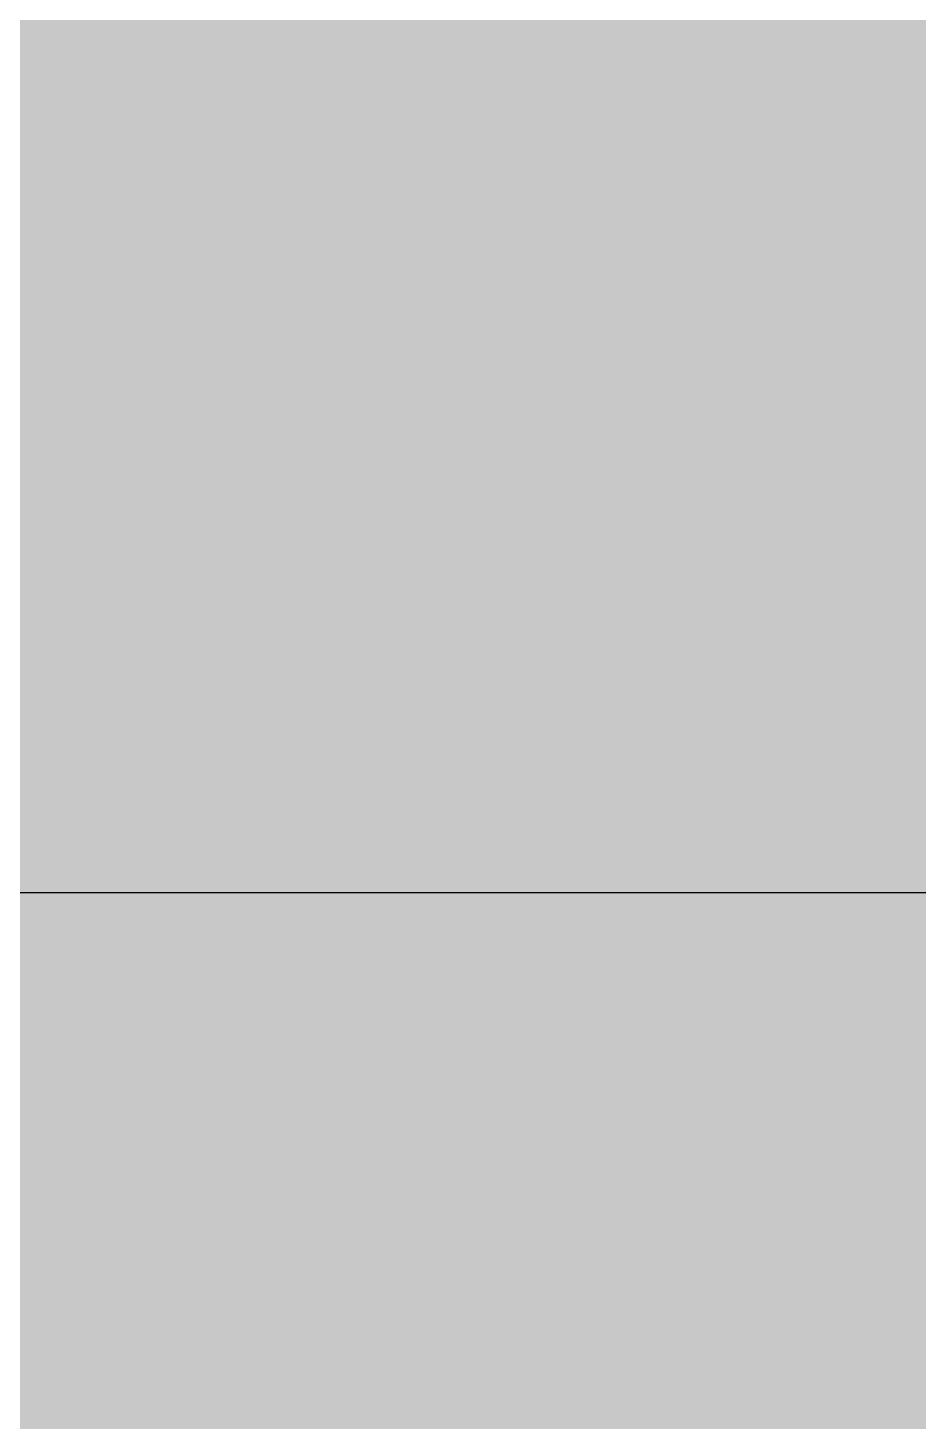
# Model space of a CAD drawing. Header units: millimetres. Extents: x -7937 to 19259, y -19600 to 24975.
# Drawn here: x 7340.951 to 7343.917, y 19849.716 to 19854.356 of the extents above; entities that cross this region are included whole.
import ezdxf
from ezdxf.enums import TextEntityAlignment as Align

# ---------------------------------------------------------------- set-up
doc = ezdxf.new("R2010")
doc.units = ezdxf.units.MM
doc.set_wipeout_variables(frame=1)
doc.layers.add('Техника. Кран LR 1400-2', color=250, linetype='Continuous')
doc.layers.add('Техника. Кран LR 1400-2 Штриховка', color=7, linetype='Continuous', true_color=0xffd147)
doc.styles.get("Standard").update_dxf_attribs({"font": ''})
doc.styles.get('Standard').set_extended_font_data('Mipgost')

# ---------------------------------------------------------------- blocks, each defined once
blk = doc.blocks.new('LR 1400-2-20241215.202716')
at = {"color": 0, "linetype": 'ByBlock', "lineweight": -2, "transparency": 16777216}
blk.add_wipeout([(290, -1585), (290, -867.5), (285, -867.5), (285, -985), (255, -985), (255, -630), (-255, -630), (-255, -985), (-285, -985), (-285, -867.5), (-290, -867.5), (-290, -1180), (-179, -1180), (-179, -895), (179, -895), (179, -1180), (290, -1180), (290, -1420), (240, -1420), (240, -1470), (190, -1520), (-190, -1520), (-240, -1470), (-240, -1420), (-290, -1420), (-290, -1585), (-350, -1585), (-350, -867.5), (-355, -867.5), (-355, -985), (-385, -985), (-385, -246.5), (-385, -246.5), (-384.6194, -244.5866), (-383.5355, -242.9645), (-381.9134, -241.8806), (-380, -241.5), (-303, -241.5), (-303, -241.5), (-301.8519, -241.2716), (-300.8787, -240.6213), (-300.2284, -239.6481), (-300, -238.5), (-300, -121.5), (-300, -121.5), (-300.2284, -120.3519), (-300.8787, -119.3787), (-301.8519, -118.7284), (-303, -118.5), (-380, -118.5), (-380, -118.5), (-381.9134, -118.1194), (-383.5355, -117.0355), (-384.6194, -115.4134), (-385, -113.5), (-385, 5.8526), (-304.4648, 355.6097), (-304.4648, 355.6097), (-301.2513, 363.3312), (-295.6708, 369.5607), (-288.348, 373.601), (-280.1023, 375), (-93, 375), (-93, 485), (-53, 485), (-53, 463), (-50, 463), (-50, 578.5923), (-50, 578.5923), (-45.3695, 584.6116), (-40.0174, 589.9994), (-34.0291, 594.67), (-27.5, 598.5487), (-27.5, 598.5487), (-27.5, 625.0236), (27.5, 625.0236), (27.5, 598.4407), (27.5, 598.4407), (34.043, 594.5162), (40.0365, 589.795), (45.3842, 584.3531), (50, 578.278), (50, 578.278), (50, 463), (53, 463), (53, 485), (93, 485), (93, 375), (280.1023, 375), (304.4648, 355.6097), (385, 5.8526), (385, -113.5), (380, -118.5), (303, -118.5), (300, -121.5), (300, -238.5), (303, -241.5), (380, -241.5), (385, -246.5), (385, -985), (355, -985), (355, -867.5), (350, -867.5), (350, -1585)], dxfattribs=at)
at = {"layer": 'Техника. Кран LR 1400-2 Штриховка', "transparency": 16777216}
h = blk.add_hatch(color=256, dxfattribs=at)
h.dxf.hatch_style = 1
edge = h.paths.add_edge_path()
edge.add_line((350, -1585), (290, -1585))
edge.add_line((290, -1585), (290, -867.5))
edge.add_line((290, -867.5), (285, -867.5))
edge.add_line((285, -867.5), (285, -985))
edge.add_line((285, -985), (255, -985))
edge.add_line((255, -985), (255, -630))
edge.add_line((255, -630), (-255, -630))
edge.add_line((-255, -630), (-255, -985))
edge.add_line((-255, -985), (-285, -985))
edge.add_line((-285, -985), (-285, -867.5))
edge.add_line((-285, -867.5), (-290, -867.5))
edge.add_line((-290, -867.5), (-290, -1180))
edge.add_line((-290, -1180), (-179, -1180))
edge.add_line((-179, -1180), (-179, -895))
edge.add_line((-179, -895), (179, -895))
edge.add_line((179, -895), (179, -1180))
edge.add_line((179, -1180), (290, -1180))
edge.add_line((290, -1180), (290, -1420))
edge.add_line((290, -1420), (240, -1420))
edge.add_line((240, -1420), (240, -1470))
edge.add_line((240, -1470), (190, -1520))
edge.add_line((190, -1520), (-190, -1520))
edge.add_line((-190, -1520), (-240, -1470))
edge.add_line((-240, -1470), (-240, -1420))
edge.add_line((-240, -1420), (-290, -1420))
edge.add_line((-290, -1420), (-290, -1585))
edge.add_line((-290, -1585), (-350, -1585))
edge.add_line((-350, -1585), (-350, -867.5))
edge.add_line((-350, -867.5), (-355, -867.5))
edge.add_line((-355, -867.5), (-355, -985))
edge.add_line((-355, -985), (-385, -985))
edge.add_line((-385, -985), (-385, -246.5))
edge.add_arc((-380, -246.5), 5, 90, 180, ccw=False)
edge.add_line((-380, -241.5), (-303, -241.5))
edge.add_arc((-303, -238.5), 3, 270, 360)
edge.add_line((-300, -238.5), (-300, -121.5))
edge.add_arc((-303, -121.5), 3, 0, 90)
edge.add_line((-303, -118.5), (-380, -118.5))
edge.add_arc((-380, -113.5), 5, 180, 270, ccw=False)
edge.add_line((-385, -113.5), (-385, 5.8526))
edge.add_line((-385, 5.8526), (-304.4648, 355.6097))
edge.add_arc((-280.1023, 350), 25, 90, 167.03307, ccw=False)
edge.add_line((-280.1023, 375), (-93, 375))
edge.add_line((-93, 375), (-93, 485))
edge.add_line((-93, 485), (-53, 485))
edge.add_line((-53, 485), (-53, 463))
edge.add_line((-53, 463), (-50, 463))
edge.add_line((-50, 463), (-50, 578.5923))
edge.add_arc((-0.1051, 545), 60.1494, 117.093785, 146.049176, ccw=False)
edge.add_line((-27.5, 598.5487), (-27.5, 625.0236))
edge.add_line((-27.5, 625.0236), (27.5, 625.0236))
edge.add_line((27.5, 625.0236), (27.5, 598.4407))
edge.add_arc((-0.1051, 545), 60.1494, 33.590693, 62.681126, ccw=False)
edge.add_line((50, 578.278), (50, 463))
edge.add_line((50, 463), (53, 463))
edge.add_line((53, 463), (53, 485))
edge.add_line((53, 485), (93, 485))
edge.add_line((93, 485), (93, 375))
edge.add_line((93, 375), (280.1023, 375))
edge.add_line((280.1023, 375), (304.4648, 355.6097))
edge.add_line((304.4648, 355.6097), (385, 5.8526))
edge.add_line((385, 5.8526), (385, -113.5))
edge.add_line((385, -113.5), (380, -118.5))
edge.add_line((380, -118.5), (303, -118.5))
edge.add_line((303, -118.5), (300, -121.5))
edge.add_line((300, -121.5), (300, -238.5))
edge.add_line((300, -238.5), (303, -241.5))
edge.add_line((303, -241.5), (380, -241.5))
edge.add_line((380, -241.5), (385, -246.5))
edge.add_line((385, -246.5), (385, -985))
edge.add_line((385, -985), (355, -985))
edge.add_line((355, -985), (355, -867.5))
edge.add_line((355, -867.5), (350, -867.5))
edge.add_line((350, -867.5), (350, -1585))
at = {"color": 0, "linetype": 'ByBlock', "lineweight": -2, "transparency": 16777216}
blk.add_lwpolyline([(-179, -1180), (179, -1180)], dxfattribs=at)
blk = doc.blocks.new('LR 1400-2-20241215.203041')
at = {"color": 0, "linetype": 'ByBlock', "lineweight": -2, "transparency": 16777216}
blk.add_blockref('LR 1400-2-20241215.202716', (0, 2444), dxfattribs=at)
blk = doc.blocks.new('*U258')
at = {"color": 0, "linetype": 'ByBlock', "lineweight": -2, "transparency": 16777216}
blk.add_blockref('LR 1400-2-20241215.203041', (7339.6259, 18587.4758), dxfattribs=at)
at = {"layer": 'Defpoints', "color": 0, "linetype": 'ByBlock', "lineweight": -2, "transparency": 16777216, "width": 0.8}
blk.add_attdef('МАРКА', text='', height=250, dxfattribs=at).set_placement((-2374.2641, 2508.5699), align=Align.MIDDLE_CENTER)

msp = doc.modelspace()

# ---------------------------------------------------------------- block references
at = {"layer": 'Техника. Кран LR 1400-2', "transparency": 33554687}
msp.add_blockref('*U258', (0, 0), dxfattribs=at)

doc.saveas('drawing.dxf')
